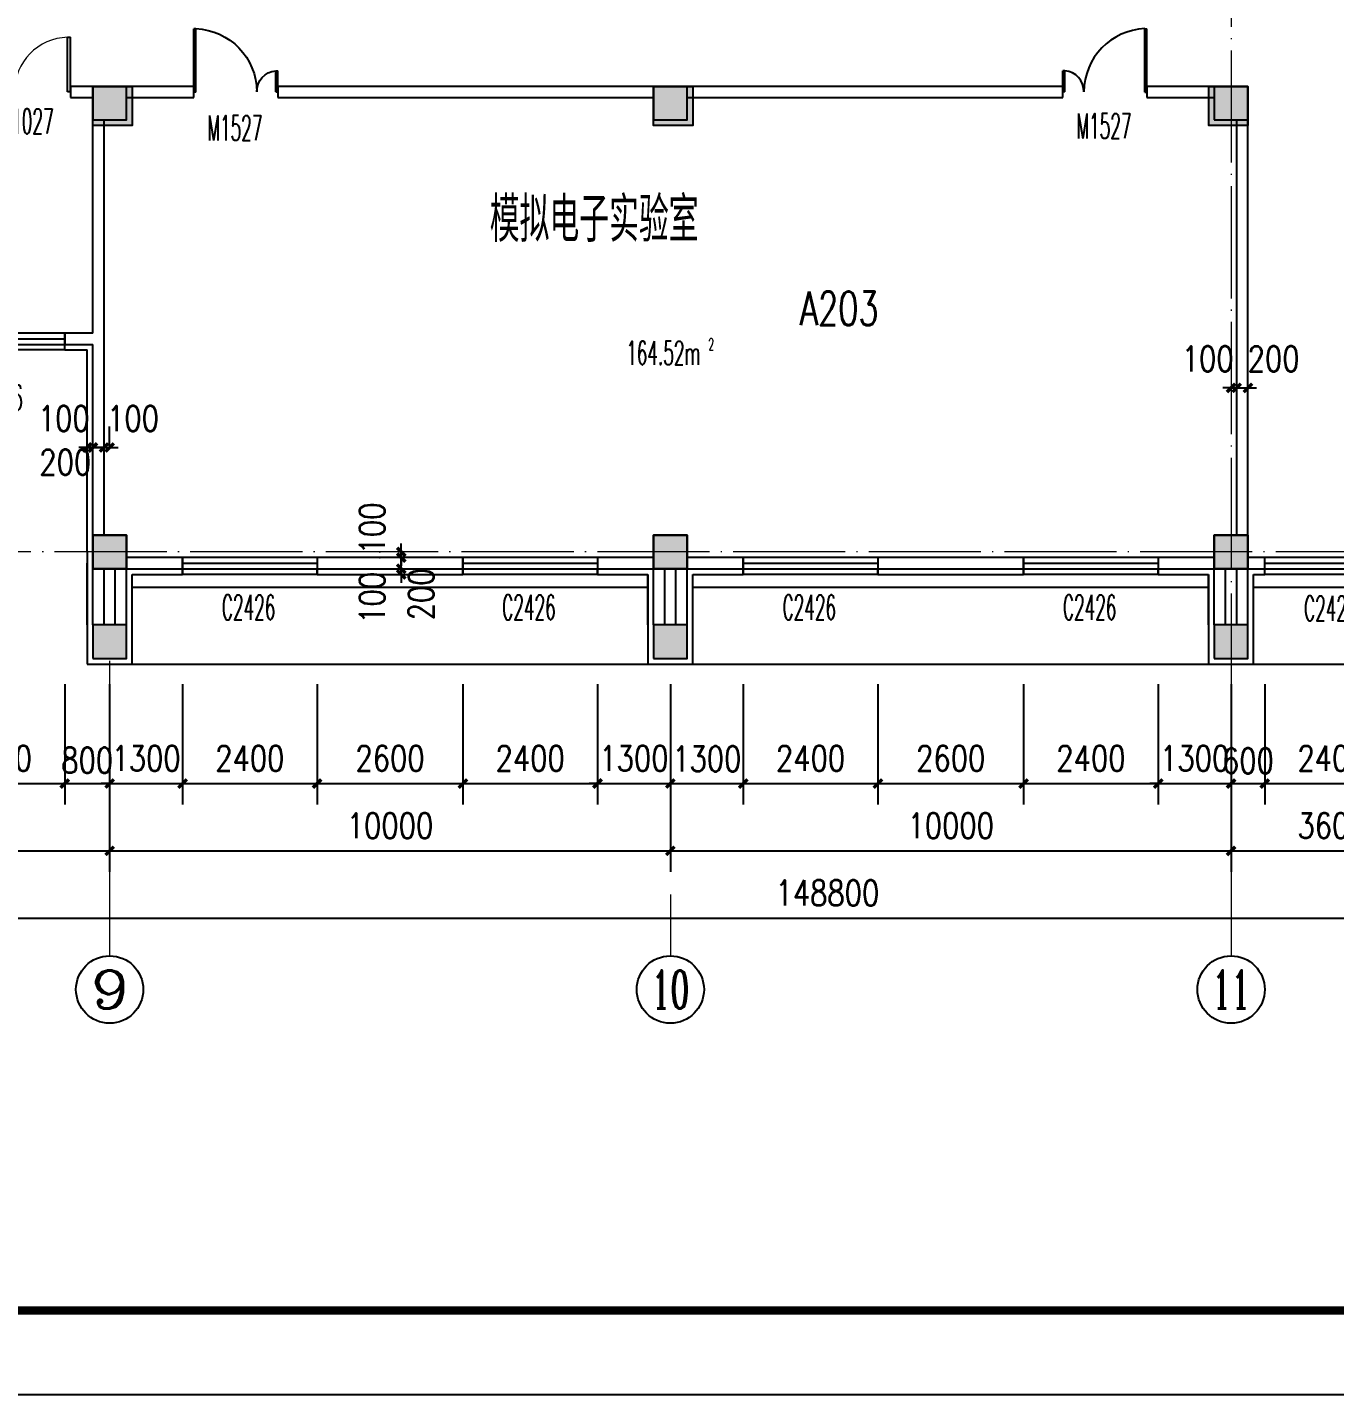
# Model space of a CAD drawing. Extents: x 1417642 to 3570900, y 124798 to 1191112.
# Drawn here: x 1499911 to 1523226, y 507748 to 532122 of the extents above; entities that cross this region are included whole.
import ezdxf
from ezdxf.enums import TextEntityAlignment as Align

# ---------------------------------------------------------------- set-up
doc = ezdxf.new("R2010")
doc.units = 0
doc.header["$LTSCALE"] = 1000
doc.header["$MEASUREMENT"] = 0
doc.linetypes.add('DOTE', pattern=[2.42, 2, -0.2, 0.02, -0.2])
doc.layers.get('0').update_dxf_attribs({"linetype": 'CONTINUOUS'})
doc.layers.get('Defpoints').update_dxf_attribs({"linetype": 'CONTINUOUS'})
for name, color, linetype in [('AXIS', 3, 'CONTINUOUS'), ('AXIS_TEXT', 7, 'CONTINUOUS'), ('colu', 2, 'CONTINUOUS'), ('COLUMN', 9, 'CONTINUOUS'), ('DOTE', 1, 'DOTE'), ('PUB_DIM', 3, 'CONTINUOUS'), ('PUB_HATCH', 8, 'CONTINUOUS'), ('PUB_TEXT', 40, 'CONTINUOUS'), ('PUB_TITLE', 4, 'CONTINUOUS'), ('SPACE', 7, 'CONTINUOUS'), ('SURFACE', 6, 'CONTINUOUS'), ('tiaozheng', 20, 'CONTINUOUS'), ('WALL', 4, 'CONTINUOUS'), ('WINDOW', 2, 'CONTINUOUS'), ('WINDOW_TEXT', 7, 'CONTINUOUS'), ('填充', 252, 'CONTINUOUS'), ('柱填充 @ 1', 8, 'CONTINUOUS'), ('立面造型', 40, 'CONTINUOUS'), ('辅助辅助辅助', 143, 'CONTINUOUS')]:
    doc.layers.add(name, color=color, linetype=linetype)
doc.styles.add('_TCH_AXIS', font='COMPLEX', dxfattribs={"bigfont": 'GBCBIG'})
doc.styles.add('_TCH_SPACE', font='ROMANS', dxfattribs={"width": 0.7, "height": 5, "bigfont": 'Z'})
doc.styles.add('_TCH_WINDOW', font='ROMANS.shx', dxfattribs={"width": 0.7, "height": 400, "bigfont": 'Z.shx'})
doc.styles.add('DIM_FONT', font='SIMPLEX.shx', dxfattribs={"width": 0.8})
doc.styles.add('Z', font='ROMANS', dxfattribs={"width": 0.7, "bigfont": 'Z'})
doc.dimstyles.new('DIMN150', dxfattribs={"dimscale": 1.5, "dimtxt": 300, "dimasz": 100, "dimexe": 250, "dimexo": 300, "dimgap": 150, "dimtad": 1, "dimdec": 0, "dimzin": 0, "dimdsep": 46, "dimtxsty": 'DIM_FONT', "dimblk": 'ARCHTICK', "dimcen": 0.09, "dimdle": 1.5, "dimclrt": 7, "dimazin": 2, "dimtfac": 1, "dimtdec": 0, "dimtix": 1, "dimtmove": 2, "dimatfit": 3, "dimldrblk": 'ARCHTICK', "dimfxl": 1, "dimtolj": 1, "dimtzin": 0, "dimarcsym": 0})

# ---------------------------------------------------------------- blocks, each defined once
blk = doc.blocks.new('5873')
at = {"layer": '柱填充 @ 1', "ltscale": 1000}
for points in [[(1565228, 702485), (1565928, 702485), (1565928, 701785), (1565228, 701785)], [(1575228, 702485), (1575928, 702485), (1575928, 701785), (1575228, 701785)], [(1585128, 702485), (1585828, 702485), (1585828, 701785), (1585128, 701785)], [(1565228, 694485), (1565828, 694485), (1565828, 693885), (1565228, 693885)], [(1575228, 694485), (1575828, 694485), (1575828, 693885), (1575228, 693885)], [(1585228, 694485), (1585828, 694485), (1585828, 693885), (1585228, 693885)]]:
    blk.add_hatch(color=256, dxfattribs=at).paths.add_polyline_path(points)
at = {"layer": 'colu', "ltscale": 1000}
for points in [[(1565228, 702485), (1565928, 702485), (1565928, 701785), (1565228, 701785)], [(1575228, 702485), (1575928, 702485), (1575928, 701785), (1575228, 701785)], [(1585128, 702485), (1585828, 702485), (1585828, 701785), (1585128, 701785)], [(1565228, 694485), (1565828, 694485), (1565828, 693885), (1565228, 693885)], [(1575228, 694485), (1575828, 694485), (1575828, 693885), (1575228, 693885)], [(1585228, 694485), (1585828, 694485), (1585828, 693885), (1585228, 693885)]]:
    blk.add_lwpolyline(points, close=True, dxfattribs=at)
blk = doc.blocks.new('_ArchTick')
at = {"color": 0, "linetype": 'ByBlock', "const_width": 0.4}
blk.add_lwpolyline([(-0.5, -0.5), (0.5, 0.5)], dxfattribs=at)
blk = doc.blocks.new('*D2356')
at = {"layer": 'Defpoints', "color": 0}
for p in [(1521379, 525604), (1521479, 525696), (1521479, 525604)]:
    blk.add_point(p, dxfattribs=at)
at = {"layer": 'PUB_DIM', "color": 0, "lineweight": -2}
for p, q in [((1521379, 526054), (1521379, 526071)), ((1521479, 526054), (1521479, 526071)), ((1521379, 525696), (1521229, 525696)), ((1521379, 525696), (1521479, 525696)), ((1521479, 525696), (1521629, 525696))]:
    blk.add_line(p, q, dxfattribs=at)
at = {"layer": 'PUB_DIM', "color": 0, "lineweight": -2, "xscale": 150, "yscale": 150, "zscale": 150}
blk.add_blockref('_ArchTick', (1521379, 525696), dxfattribs=at)
at = {"layer": 'PUB_DIM', "color": 0, "lineweight": -2, "xscale": 150, "yscale": 150, "zscale": 150, "rotation": 180}
blk.add_blockref('_ArchTick', (1521479, 525696), dxfattribs=at)
at = {"layer": 'PUB_DIM', "color": 7, "insert": (1520961, 526214), "char_height": 450, "attachment_point": 5, "style": 'DIM_FONT'}
blk.add_mtext('\\A1;100', dxfattribs=at)
blk = doc.blocks.new('*D2357')
at = {"layer": 'Defpoints', "color": 0}
for p in [(1521479, 525604), (1521679, 525696), (1521679, 525604)]:
    blk.add_point(p, dxfattribs=at)
at = {"layer": 'PUB_DIM', "color": 0, "lineweight": -2}
for p, q in [((1521479, 526054), (1521479, 526071)), ((1521679, 526054), (1521679, 526071)), ((1521479, 525696), (1521329, 525696)), ((1521479, 525696), (1521679, 525696)), ((1521679, 525696), (1521829, 525696))]:
    blk.add_line(p, q, dxfattribs=at)
at = {"layer": 'PUB_DIM', "color": 0, "lineweight": -2, "xscale": 150, "yscale": 150, "zscale": 150}
blk.add_blockref('_ArchTick', (1521479, 525696), dxfattribs=at)
at = {"layer": 'PUB_DIM', "color": 0, "lineweight": -2, "xscale": 150, "yscale": 150, "zscale": 150, "rotation": 180}
blk.add_blockref('_ArchTick', (1521679, 525696), dxfattribs=at)
at = {"layer": 'PUB_DIM', "color": 7, "insert": (1522137, 526214), "char_height": 450, "attachment_point": 5, "style": 'DIM_FONT'}
blk.add_mtext('\\A1;200', dxfattribs=at)
blk = doc.blocks.new('*D2358')
at = {"layer": 'Defpoints', "color": 0}
for p in [(1506579, 522771), (1506639, 522771), (1506639, 522671)]:
    blk.add_point(p, dxfattribs=at)
at = {"layer": 'PUB_DIM', "color": 0, "lineweight": -2}
for p, q in [((1506579, 522771), (1506579, 522921)), ((1506189, 522771), (1506204, 522771)), ((1506189, 522671), (1506204, 522671)), ((1506579, 522671), (1506579, 522771)), ((1506579, 522671), (1506579, 522521))]:
    blk.add_line(p, q, dxfattribs=at)
at = {"layer": 'PUB_DIM', "color": 0, "lineweight": -2, "xscale": 150, "yscale": 150, "zscale": 150}
for p, rotation in [((1506579, 522771), 270), ((1506579, 522671), 90)]:
    blk.add_blockref('_ArchTick', p, dxfattribs=dict(at, rotation=rotation))
at = {"layer": 'PUB_DIM', "color": 7, "insert": (1506061, 523189), "char_height": 450, "attachment_point": 5, "rotation": 90, "style": 'DIM_FONT'}
blk.add_mtext('\\A1;100', dxfattribs=at)
blk = doc.blocks.new('*D2359')
at = {"layer": 'Defpoints', "color": 0}
for p in [(1506579, 522671), (1506639, 522671), (1506639, 522471)]:
    blk.add_point(p, dxfattribs=at)
at = {"layer": 'PUB_DIM', "color": 0, "lineweight": -2}
for p, q in [((1506189, 522671), (1506204, 522671)), ((1506579, 522671), (1506579, 522821)), ((1506579, 522471), (1506579, 522671)), ((1506189, 522471), (1506204, 522471)), ((1506579, 522471), (1506579, 522321))]:
    blk.add_line(p, q, dxfattribs=at)
at = {"layer": 'PUB_DIM', "color": 0, "lineweight": -2, "xscale": 150, "yscale": 150, "zscale": 150}
for p, rotation in [((1506579, 522671), 270), ((1506579, 522471), 90)]:
    blk.add_blockref('_ArchTick', p, dxfattribs=dict(at, rotation=rotation))
at = {"layer": 'PUB_DIM', "color": 7, "insert": (1506936, 522016), "char_height": 450, "attachment_point": 5, "rotation": 90, "style": 'DIM_FONT'}
blk.add_mtext('\\A1;200', dxfattribs=at)
blk = doc.blocks.new('*D2360')
at = {"layer": 'Defpoints', "color": 0}
for p in [(1506579, 522471), (1506639, 522471), (1506639, 522371)]:
    blk.add_point(p, dxfattribs=at)
at = {"layer": 'PUB_DIM', "color": 0, "lineweight": -2}
for p, q in [((1506579, 522471), (1506579, 522621)), ((1506189, 522471), (1506204, 522471)), ((1506189, 522371), (1506204, 522371)), ((1506579, 522371), (1506579, 522471)), ((1506579, 522371), (1506579, 522221))]:
    blk.add_line(p, q, dxfattribs=at)
at = {"layer": 'PUB_DIM', "color": 0, "lineweight": -2, "xscale": 150, "yscale": 150, "zscale": 150}
for p, rotation in [((1506579, 522471), 270), ((1506579, 522371), 90)]:
    blk.add_blockref('_ArchTick', p, dxfattribs=dict(at, rotation=rotation))
at = {"layer": 'PUB_DIM', "color": 7, "insert": (1506061, 521953), "char_height": 450, "attachment_point": 5, "rotation": 90, "style": 'DIM_FONT'}
blk.add_mtext('\\A1;100', dxfattribs=at)
blk = doc.blocks.new('*D2394')
at = {"layer": 'Defpoints', "color": 0}
for p in [(1501379, 524633), (1501279, 524210), (1501379, 524210)]:
    blk.add_point(p, dxfattribs=at)
at = {"layer": 'PUB_DIM', "color": 0, "lineweight": -2}
for p, q in [((1501279, 524660), (1501279, 525008)), ((1501379, 524660), (1501379, 525008)), ((1501279, 524633), (1501129, 524633)), ((1501279, 524633), (1501379, 524633)), ((1501379, 524633), (1501529, 524633))]:
    blk.add_line(p, q, dxfattribs=at)
at = {"layer": 'PUB_DIM', "color": 0, "lineweight": -2, "xscale": 150, "yscale": 150, "zscale": 150}
blk.add_blockref('_ArchTick', (1501279, 524633), dxfattribs=at)
at = {"layer": 'PUB_DIM', "color": 0, "lineweight": -2, "xscale": 150, "yscale": 150, "zscale": 150, "rotation": 180}
blk.add_blockref('_ArchTick', (1501379, 524633), dxfattribs=at)
at = {"layer": 'PUB_DIM', "color": 7, "insert": (1501796, 525151), "char_height": 450, "attachment_point": 5, "style": 'DIM_FONT'}
blk.add_mtext('\\A1;100', dxfattribs=at)
blk = doc.blocks.new('*D2395')
at = {"layer": 'Defpoints', "color": 0}
for p in [(1501279, 524633), (1501079, 524210), (1501279, 524210)]:
    blk.add_point(p, dxfattribs=at)
at = {"layer": 'PUB_DIM', "color": 0, "lineweight": -2}
for p, q in [((1501079, 524660), (1501079, 525008)), ((1501279, 524660), (1501279, 525008)), ((1501079, 524633), (1500929, 524633)), ((1501079, 524633), (1501279, 524633)), ((1501279, 524633), (1501429, 524633))]:
    blk.add_line(p, q, dxfattribs=at)
at = {"layer": 'PUB_DIM', "color": 0, "lineweight": -2, "xscale": 150, "yscale": 150, "zscale": 150}
blk.add_blockref('_ArchTick', (1501079, 524633), dxfattribs=at)
at = {"layer": 'PUB_DIM', "color": 0, "lineweight": -2, "xscale": 150, "yscale": 150, "zscale": 150, "rotation": 180}
blk.add_blockref('_ArchTick', (1501279, 524633), dxfattribs=at)
at = {"layer": 'PUB_DIM', "color": 7, "insert": (1500588, 524370), "char_height": 450, "attachment_point": 5, "style": 'DIM_FONT'}
blk.add_mtext('\\A1;200', dxfattribs=at)
blk = doc.blocks.new('*D2396')
at = {"layer": 'Defpoints', "color": 0}
for p in [(1501079, 524633), (1500979, 524210), (1501079, 524210)]:
    blk.add_point(p, dxfattribs=at)
at = {"layer": 'PUB_DIM', "color": 0, "lineweight": -2}
for p, q in [((1500979, 524660), (1500979, 525008)), ((1501079, 524660), (1501079, 525008)), ((1500979, 524633), (1500829, 524633)), ((1500979, 524633), (1501079, 524633)), ((1501079, 524633), (1501229, 524633))]:
    blk.add_line(p, q, dxfattribs=at)
at = {"layer": 'PUB_DIM', "color": 0, "lineweight": -2, "xscale": 150, "yscale": 150, "zscale": 150}
blk.add_blockref('_ArchTick', (1500979, 524633), dxfattribs=at)
at = {"layer": 'PUB_DIM', "color": 0, "lineweight": -2, "xscale": 150, "yscale": 150, "zscale": 150, "rotation": 180}
blk.add_blockref('_ArchTick', (1501079, 524633), dxfattribs=at)
at = {"layer": 'PUB_DIM', "color": 7, "insert": (1500561, 525151), "char_height": 450, "attachment_point": 5, "style": 'DIM_FONT'}
blk.add_mtext('\\A1;100', dxfattribs=at)
blk = doc.blocks.new('*D2781')
at = {"layer": 'AXIS', "color": 0, "lineweight": -2}
for p, q in [((1439779, 518764), (1439779, 515867)), ((1588579, 518764), (1588579, 515867)), ((1439776, 516242), (1588581, 516242))]:
    blk.add_line(p, q, dxfattribs=at)
at = {"layer": 'Defpoints', "color": 0}
for p in [(1439779, 519214), (1588579, 519214), (1588579, 516242)]:
    blk.add_point(p, dxfattribs=at)
at = {"layer": 'AXIS', "color": 0, "lineweight": -2, "xscale": 150, "yscale": 150, "zscale": 150, "rotation": 180}
blk.add_blockref('_ArchTick', (1439779, 516242), dxfattribs=at)
at = {"layer": 'AXIS', "color": 0, "lineweight": -2, "xscale": 150, "yscale": 150, "zscale": 150}
blk.add_blockref('_ArchTick', (1588579, 516242), dxfattribs=at)
at = {"layer": 'AXIS', "color": 7, "insert": (1514179, 516692), "char_height": 450, "attachment_point": 5, "style": 'DIM_FONT'}
blk.add_mtext('\\A1;148800', dxfattribs=at)
blk = doc.blocks.new('*D2789')
at = {"layer": 'AXIS', "color": 0, "lineweight": -2}
for p, q in [((1493379, 519748), (1493379, 517067)), ((1501379, 519748), (1501379, 517067)), ((1493376, 517442), (1501381, 517442))]:
    blk.add_line(p, q, dxfattribs=at)
at = {"layer": 'Defpoints', "color": 0}
for p in [(1493379, 520198), (1501379, 520198), (1501379, 517442)]:
    blk.add_point(p, dxfattribs=at)
at = {"layer": 'AXIS', "color": 0, "lineweight": -2, "xscale": 150, "yscale": 150, "zscale": 150, "rotation": 180}
blk.add_blockref('_ArchTick', (1493379, 517442), dxfattribs=at)
at = {"layer": 'AXIS', "color": 0, "lineweight": -2, "xscale": 150, "yscale": 150, "zscale": 150}
blk.add_blockref('_ArchTick', (1501379, 517442), dxfattribs=at)
at = {"layer": 'AXIS', "color": 7, "insert": (1497379, 517892), "char_height": 450, "attachment_point": 5, "style": 'DIM_FONT'}
blk.add_mtext('\\A1;8000', dxfattribs=at)
blk = doc.blocks.new('*D2790')
at = {"layer": 'AXIS', "color": 0, "lineweight": -2}
for p, q in [((1501379, 519748), (1501379, 517067)), ((1511379, 519748), (1511379, 517067)), ((1501376, 517442), (1511381, 517442))]:
    blk.add_line(p, q, dxfattribs=at)
at = {"layer": 'Defpoints', "color": 0}
for p in [(1501379, 520198), (1511379, 520198), (1511379, 517442)]:
    blk.add_point(p, dxfattribs=at)
at = {"layer": 'AXIS', "color": 0, "lineweight": -2, "xscale": 150, "yscale": 150, "zscale": 150, "rotation": 180}
blk.add_blockref('_ArchTick', (1501379, 517442), dxfattribs=at)
at = {"layer": 'AXIS', "color": 0, "lineweight": -2, "xscale": 150, "yscale": 150, "zscale": 150}
blk.add_blockref('_ArchTick', (1511379, 517442), dxfattribs=at)
at = {"layer": 'AXIS', "color": 7, "insert": (1506379, 517892), "char_height": 450, "attachment_point": 5, "style": 'DIM_FONT'}
blk.add_mtext('\\A1;10000', dxfattribs=at)
blk = doc.blocks.new('*D2791')
at = {"layer": 'AXIS', "color": 0, "lineweight": -2}
for p, q in [((1511379, 519748), (1511379, 517067)), ((1521379, 519748), (1521379, 517067)), ((1511376, 517442), (1521381, 517442))]:
    blk.add_line(p, q, dxfattribs=at)
at = {"layer": 'Defpoints', "color": 0}
for p in [(1511379, 520198), (1521379, 520198), (1521379, 517442)]:
    blk.add_point(p, dxfattribs=at)
at = {"layer": 'AXIS', "color": 0, "lineweight": -2, "xscale": 150, "yscale": 150, "zscale": 150, "rotation": 180}
blk.add_blockref('_ArchTick', (1511379, 517442), dxfattribs=at)
at = {"layer": 'AXIS', "color": 0, "lineweight": -2, "xscale": 150, "yscale": 150, "zscale": 150}
blk.add_blockref('_ArchTick', (1521379, 517442), dxfattribs=at)
at = {"layer": 'AXIS', "color": 7, "insert": (1516379, 517892), "char_height": 450, "attachment_point": 5, "style": 'DIM_FONT'}
blk.add_mtext('\\A1;10000', dxfattribs=at)
blk = doc.blocks.new('*D2792')
at = {"layer": 'AXIS', "color": 0, "lineweight": -2}
for p, q in [((1521379, 519748), (1521379, 517067)), ((1524979, 519748), (1524979, 517067)), ((1521376, 517442), (1524981, 517442))]:
    blk.add_line(p, q, dxfattribs=at)
at = {"layer": 'Defpoints', "color": 0}
for p in [(1521379, 520198), (1524979, 520198), (1524979, 517442)]:
    blk.add_point(p, dxfattribs=at)
at = {"layer": 'AXIS', "color": 0, "lineweight": -2, "xscale": 150, "yscale": 150, "zscale": 150, "rotation": 180}
blk.add_blockref('_ArchTick', (1521379, 517442), dxfattribs=at)
at = {"layer": 'AXIS', "color": 0, "lineweight": -2, "xscale": 150, "yscale": 150, "zscale": 150}
blk.add_blockref('_ArchTick', (1524979, 517442), dxfattribs=at)
at = {"layer": 'AXIS', "color": 7, "insert": (1523179, 517892), "char_height": 450, "attachment_point": 5, "style": 'DIM_FONT'}
blk.add_mtext('\\A1;3600', dxfattribs=at)
blk = doc.blocks.new('*D2900')
at = {"layer": 'Defpoints', "color": 0}
for p in [(1498179, 520862), (1500579, 520862), (1500579, 518642)]:
    blk.add_point(p, dxfattribs=at)
at = {"layer": 'PUB_DIM', "color": 0, "lineweight": -2}
for p, q in [((1498179, 520412), (1498179, 518267)), ((1500579, 520412), (1500579, 518267)), ((1498176, 518642), (1500581, 518642))]:
    blk.add_line(p, q, dxfattribs=at)
at = {"layer": 'PUB_DIM', "color": 0, "lineweight": -2, "xscale": 150, "yscale": 150, "zscale": 150, "rotation": 180}
blk.add_blockref('_ArchTick', (1498179, 518642), dxfattribs=at)
at = {"layer": 'PUB_DIM', "color": 0, "lineweight": -2, "xscale": 150, "yscale": 150, "zscale": 150}
blk.add_blockref('_ArchTick', (1500579, 518642), dxfattribs=at)
at = {"layer": 'PUB_DIM', "color": 7, "insert": (1499379, 519092), "char_height": 450, "attachment_point": 5, "style": 'DIM_FONT'}
blk.add_mtext('\\A1;2400', dxfattribs=at)
blk = doc.blocks.new('*D2901')
at = {"layer": 'Defpoints', "color": 0}
for p in [(1500579, 520862), (1501379, 520862), (1501379, 518642)]:
    blk.add_point(p, dxfattribs=at)
at = {"layer": 'PUB_DIM', "color": 0, "lineweight": -2}
for p, q in [((1500579, 520412), (1500579, 518267)), ((1501379, 520412), (1501379, 518267)), ((1500576, 518642), (1501381, 518642))]:
    blk.add_line(p, q, dxfattribs=at)
at = {"layer": 'PUB_DIM', "color": 0, "lineweight": -2, "xscale": 150, "yscale": 150, "zscale": 150, "rotation": 180}
blk.add_blockref('_ArchTick', (1500579, 518642), dxfattribs=at)
at = {"layer": 'PUB_DIM', "color": 0, "lineweight": -2, "xscale": 150, "yscale": 150, "zscale": 150}
blk.add_blockref('_ArchTick', (1501379, 518642), dxfattribs=at)
at = {"layer": 'PUB_DIM', "color": 7, "insert": (1500979, 519057), "char_height": 450, "attachment_point": 5, "style": 'DIM_FONT'}
blk.add_mtext('\\A1;800', dxfattribs=at)
blk = doc.blocks.new('*D2902')
at = {"layer": 'Defpoints', "color": 0}
for p in [(1501379, 520862), (1502679, 520862), (1502679, 518642)]:
    blk.add_point(p, dxfattribs=at)
at = {"layer": 'PUB_DIM', "color": 0, "lineweight": -2}
for p, q in [((1501379, 520412), (1501379, 518267)), ((1502679, 520412), (1502679, 518267)), ((1501379, 518642), (1501229, 518642)), ((1501379, 518642), (1502679, 518642)), ((1502679, 518642), (1502829, 518642))]:
    blk.add_line(p, q, dxfattribs=at)
at = {"layer": 'PUB_DIM', "color": 0, "lineweight": -2, "xscale": 150, "yscale": 150, "zscale": 150}
blk.add_blockref('_ArchTick', (1501379, 518642), dxfattribs=at)
at = {"layer": 'PUB_DIM', "color": 0, "lineweight": -2, "xscale": 150, "yscale": 150, "zscale": 150, "rotation": 180}
blk.add_blockref('_ArchTick', (1502679, 518642), dxfattribs=at)
at = {"layer": 'PUB_DIM', "color": 7, "insert": (1502029, 519092), "char_height": 450, "attachment_point": 5, "style": 'DIM_FONT'}
blk.add_mtext('\\A1;1300', dxfattribs=at)
blk = doc.blocks.new('*D2903')
at = {"layer": 'Defpoints', "color": 0}
for p in [(1502679, 520862), (1505079, 520862), (1505079, 518642)]:
    blk.add_point(p, dxfattribs=at)
at = {"layer": 'PUB_DIM', "color": 0, "lineweight": -2}
for p, q in [((1502679, 520412), (1502679, 518267)), ((1505079, 520412), (1505079, 518267)), ((1502676, 518642), (1505081, 518642))]:
    blk.add_line(p, q, dxfattribs=at)
at = {"layer": 'PUB_DIM', "color": 0, "lineweight": -2, "xscale": 150, "yscale": 150, "zscale": 150, "rotation": 180}
blk.add_blockref('_ArchTick', (1502679, 518642), dxfattribs=at)
at = {"layer": 'PUB_DIM', "color": 0, "lineweight": -2, "xscale": 150, "yscale": 150, "zscale": 150}
blk.add_blockref('_ArchTick', (1505079, 518642), dxfattribs=at)
at = {"layer": 'PUB_DIM', "color": 7, "insert": (1503879, 519092), "char_height": 450, "attachment_point": 5, "style": 'DIM_FONT'}
blk.add_mtext('\\A1;2400', dxfattribs=at)
blk = doc.blocks.new('*D2904')
at = {"layer": 'Defpoints', "color": 0}
for p in [(1505079, 520862), (1507679, 520862), (1507679, 518642)]:
    blk.add_point(p, dxfattribs=at)
at = {"layer": 'PUB_DIM', "color": 0, "lineweight": -2}
for p, q in [((1505079, 520412), (1505079, 518267)), ((1507679, 520412), (1507679, 518267)), ((1505076, 518642), (1507681, 518642))]:
    blk.add_line(p, q, dxfattribs=at)
at = {"layer": 'PUB_DIM', "color": 0, "lineweight": -2, "xscale": 150, "yscale": 150, "zscale": 150, "rotation": 180}
blk.add_blockref('_ArchTick', (1505079, 518642), dxfattribs=at)
at = {"layer": 'PUB_DIM', "color": 0, "lineweight": -2, "xscale": 150, "yscale": 150, "zscale": 150}
blk.add_blockref('_ArchTick', (1507679, 518642), dxfattribs=at)
at = {"layer": 'PUB_DIM', "color": 7, "insert": (1506379, 519092), "char_height": 450, "attachment_point": 5, "style": 'DIM_FONT'}
blk.add_mtext('\\A1;2600', dxfattribs=at)
blk = doc.blocks.new('*D2905')
at = {"layer": 'Defpoints', "color": 0}
for p in [(1507679, 520862), (1510079, 520862), (1510079, 518642)]:
    blk.add_point(p, dxfattribs=at)
at = {"layer": 'PUB_DIM', "color": 0, "lineweight": -2}
for p, q in [((1507679, 520412), (1507679, 518267)), ((1510079, 520412), (1510079, 518267)), ((1507676, 518642), (1510081, 518642))]:
    blk.add_line(p, q, dxfattribs=at)
at = {"layer": 'PUB_DIM', "color": 0, "lineweight": -2, "xscale": 150, "yscale": 150, "zscale": 150, "rotation": 180}
blk.add_blockref('_ArchTick', (1507679, 518642), dxfattribs=at)
at = {"layer": 'PUB_DIM', "color": 0, "lineweight": -2, "xscale": 150, "yscale": 150, "zscale": 150}
blk.add_blockref('_ArchTick', (1510079, 518642), dxfattribs=at)
at = {"layer": 'PUB_DIM', "color": 7, "insert": (1508879, 519092), "char_height": 450, "attachment_point": 5, "style": 'DIM_FONT'}
blk.add_mtext('\\A1;2400', dxfattribs=at)
blk = doc.blocks.new('*D2906')
at = {"layer": 'Defpoints', "color": 0}
for p in [(1510079, 520862), (1511379, 520862), (1511379, 518642)]:
    blk.add_point(p, dxfattribs=at)
at = {"layer": 'PUB_DIM', "color": 0, "lineweight": -2}
for p, q in [((1510079, 520412), (1510079, 518267)), ((1511379, 520412), (1511379, 518267)), ((1510079, 518642), (1509929, 518642)), ((1510079, 518642), (1511379, 518642)), ((1511379, 518642), (1511529, 518642))]:
    blk.add_line(p, q, dxfattribs=at)
at = {"layer": 'PUB_DIM', "color": 0, "lineweight": -2, "xscale": 150, "yscale": 150, "zscale": 150}
blk.add_blockref('_ArchTick', (1510079, 518642), dxfattribs=at)
at = {"layer": 'PUB_DIM', "color": 0, "lineweight": -2, "xscale": 150, "yscale": 150, "zscale": 150, "rotation": 180}
blk.add_blockref('_ArchTick', (1511379, 518642), dxfattribs=at)
at = {"layer": 'PUB_DIM', "color": 7, "insert": (1510729, 519092), "char_height": 450, "attachment_point": 5, "style": 'DIM_FONT'}
blk.add_mtext('\\A1;1300', dxfattribs=at)
blk = doc.blocks.new('*D2907')
at = {"layer": 'Defpoints', "color": 0}
for p in [(1511379, 520862), (1512679, 520862), (1512679, 518642)]:
    blk.add_point(p, dxfattribs=at)
at = {"layer": 'PUB_DIM', "color": 0, "lineweight": -2}
for p, q in [((1511379, 520412), (1511379, 518267)), ((1512679, 520412), (1512679, 518267)), ((1511376, 518642), (1512681, 518642))]:
    blk.add_line(p, q, dxfattribs=at)
at = {"layer": 'PUB_DIM', "color": 0, "lineweight": -2, "xscale": 150, "yscale": 150, "zscale": 150, "rotation": 180}
blk.add_blockref('_ArchTick', (1511379, 518642), dxfattribs=at)
at = {"layer": 'PUB_DIM', "color": 0, "lineweight": -2, "xscale": 150, "yscale": 150, "zscale": 150}
blk.add_blockref('_ArchTick', (1512679, 518642), dxfattribs=at)
at = {"layer": 'PUB_DIM', "color": 7, "insert": (1512029, 519084), "char_height": 450, "attachment_point": 5, "style": 'DIM_FONT'}
blk.add_mtext('\\A1;1300', dxfattribs=at)
blk = doc.blocks.new('*D2908')
at = {"layer": 'Defpoints', "color": 0}
for p in [(1512679, 520862), (1515079, 520862), (1515079, 518642)]:
    blk.add_point(p, dxfattribs=at)
at = {"layer": 'PUB_DIM', "color": 0, "lineweight": -2}
for p, q in [((1512679, 520412), (1512679, 518267)), ((1515079, 520412), (1515079, 518267)), ((1512676, 518642), (1515081, 518642))]:
    blk.add_line(p, q, dxfattribs=at)
at = {"layer": 'PUB_DIM', "color": 0, "lineweight": -2, "xscale": 150, "yscale": 150, "zscale": 150, "rotation": 180}
blk.add_blockref('_ArchTick', (1512679, 518642), dxfattribs=at)
at = {"layer": 'PUB_DIM', "color": 0, "lineweight": -2, "xscale": 150, "yscale": 150, "zscale": 150}
blk.add_blockref('_ArchTick', (1515079, 518642), dxfattribs=at)
at = {"layer": 'PUB_DIM', "color": 7, "insert": (1513879, 519092), "char_height": 450, "attachment_point": 5, "style": 'DIM_FONT'}
blk.add_mtext('\\A1;2400', dxfattribs=at)
blk = doc.blocks.new('*D2909')
at = {"layer": 'Defpoints', "color": 0}
for p in [(1515079, 520862), (1517679, 520862), (1517679, 518642)]:
    blk.add_point(p, dxfattribs=at)
at = {"layer": 'PUB_DIM', "color": 0, "lineweight": -2}
for p, q in [((1515079, 520412), (1515079, 518267)), ((1517679, 520412), (1517679, 518267)), ((1515076, 518642), (1517681, 518642))]:
    blk.add_line(p, q, dxfattribs=at)
at = {"layer": 'PUB_DIM', "color": 0, "lineweight": -2, "xscale": 150, "yscale": 150, "zscale": 150, "rotation": 180}
blk.add_blockref('_ArchTick', (1515079, 518642), dxfattribs=at)
at = {"layer": 'PUB_DIM', "color": 0, "lineweight": -2, "xscale": 150, "yscale": 150, "zscale": 150}
blk.add_blockref('_ArchTick', (1517679, 518642), dxfattribs=at)
at = {"layer": 'PUB_DIM', "color": 7, "insert": (1516379, 519092), "char_height": 450, "attachment_point": 5, "style": 'DIM_FONT'}
blk.add_mtext('\\A1;2600', dxfattribs=at)
blk = doc.blocks.new('*D2910')
at = {"layer": 'Defpoints', "color": 0}
for p in [(1517679, 520862), (1520079, 520862), (1520079, 518642)]:
    blk.add_point(p, dxfattribs=at)
at = {"layer": 'PUB_DIM', "color": 0, "lineweight": -2}
for p, q in [((1517679, 520412), (1517679, 518267)), ((1520079, 520412), (1520079, 518267)), ((1517676, 518642), (1520081, 518642))]:
    blk.add_line(p, q, dxfattribs=at)
at = {"layer": 'PUB_DIM', "color": 0, "lineweight": -2, "xscale": 150, "yscale": 150, "zscale": 150, "rotation": 180}
blk.add_blockref('_ArchTick', (1517679, 518642), dxfattribs=at)
at = {"layer": 'PUB_DIM', "color": 0, "lineweight": -2, "xscale": 150, "yscale": 150, "zscale": 150}
blk.add_blockref('_ArchTick', (1520079, 518642), dxfattribs=at)
at = {"layer": 'PUB_DIM', "color": 7, "insert": (1518879, 519092), "char_height": 450, "attachment_point": 5, "style": 'DIM_FONT'}
blk.add_mtext('\\A1;2400', dxfattribs=at)
blk = doc.blocks.new('*D2911')
at = {"layer": 'Defpoints', "color": 0}
for p in [(1520079, 520862), (1521379, 520862), (1521379, 518642)]:
    blk.add_point(p, dxfattribs=at)
at = {"layer": 'PUB_DIM', "color": 0, "lineweight": -2}
for p, q in [((1520079, 520412), (1520079, 518267)), ((1521379, 520412), (1521379, 518267)), ((1520079, 518642), (1519929, 518642)), ((1520079, 518642), (1521379, 518642)), ((1521379, 518642), (1521529, 518642))]:
    blk.add_line(p, q, dxfattribs=at)
at = {"layer": 'PUB_DIM', "color": 0, "lineweight": -2, "xscale": 150, "yscale": 150, "zscale": 150}
blk.add_blockref('_ArchTick', (1520079, 518642), dxfattribs=at)
at = {"layer": 'PUB_DIM', "color": 0, "lineweight": -2, "xscale": 150, "yscale": 150, "zscale": 150, "rotation": 180}
blk.add_blockref('_ArchTick', (1521379, 518642), dxfattribs=at)
at = {"layer": 'PUB_DIM', "color": 7, "insert": (1520729, 519092), "char_height": 450, "attachment_point": 5, "style": 'DIM_FONT'}
blk.add_mtext('\\A1;1300', dxfattribs=at)
blk = doc.blocks.new('*D2912')
at = {"layer": 'Defpoints', "color": 0}
for p in [(1521379, 520862), (1521979, 520862), (1521979, 518642)]:
    blk.add_point(p, dxfattribs=at)
at = {"layer": 'PUB_DIM', "color": 0, "lineweight": -2}
for p, q in [((1521379, 520412), (1521379, 518267)), ((1521979, 520412), (1521979, 518267)), ((1521376, 518642), (1521981, 518642))]:
    blk.add_line(p, q, dxfattribs=at)
at = {"layer": 'PUB_DIM', "color": 0, "lineweight": -2, "xscale": 150, "yscale": 150, "zscale": 150, "rotation": 180}
blk.add_blockref('_ArchTick', (1521379, 518642), dxfattribs=at)
at = {"layer": 'PUB_DIM', "color": 0, "lineweight": -2, "xscale": 150, "yscale": 150, "zscale": 150}
blk.add_blockref('_ArchTick', (1521979, 518642), dxfattribs=at)
at = {"layer": 'PUB_DIM', "color": 7, "insert": (1521679, 519047), "char_height": 450, "attachment_point": 5, "style": 'DIM_FONT'}
blk.add_mtext('\\A1;600', dxfattribs=at)
blk = doc.blocks.new('*D2913')
at = {"layer": 'Defpoints', "color": 0}
for p in [(1521979, 520862), (1524379, 520862), (1524379, 518642)]:
    blk.add_point(p, dxfattribs=at)
at = {"layer": 'PUB_DIM', "color": 0, "lineweight": -2}
for p, q in [((1521979, 520412), (1521979, 518267)), ((1524379, 520412), (1524379, 518267)), ((1521976, 518642), (1524381, 518642))]:
    blk.add_line(p, q, dxfattribs=at)
at = {"layer": 'PUB_DIM', "color": 0, "lineweight": -2, "xscale": 150, "yscale": 150, "zscale": 150, "rotation": 180}
blk.add_blockref('_ArchTick', (1521979, 518642), dxfattribs=at)
at = {"layer": 'PUB_DIM', "color": 0, "lineweight": -2, "xscale": 150, "yscale": 150, "zscale": 150}
blk.add_blockref('_ArchTick', (1524379, 518642), dxfattribs=at)
at = {"layer": 'PUB_DIM', "color": 7, "insert": (1523179, 519092), "char_height": 450, "attachment_point": 5, "style": 'DIM_FONT'}
blk.add_mtext('\\A1;2400', dxfattribs=at)
blk = doc.blocks.new('_FZH')
blk.add_lwpolyline([(-0.5, -0.5), (0.5, -0.5), (0.5, 0.5), (-0.5, 0.5)], close=True)
at = {"layer": 'PUB_HATCH'}
blk.add_solid([(-0.5, -0.5), (0.5, -0.5), (-0.5, 0.5), (0.5, 0.5)], dxfattribs=at)
blk = doc.blocks.new('$DorLib2D$00000225')
at = {"color": 0}
for p, q in [((0.475, -0.001), (0.475, 0.752)), ((0.475, 0.752), (0.5, 0.752)), ((0.5, -0.001), (0.5, 0.752)), ((-0.5, 0), (-0.5, 0.252)), ((-0.475, 0.252), (-0.5, 0.252)), ((-0.475, 0), (-0.475, 0.252)), ((-0.475, 0), (-0.5, 0)), ((0.475, -0.001), (0.5, -0.001))]:
    blk.add_line(p, q, dxfattribs=at)
for centre, radius, start, end in [((0.505, -0.002), 0.755, 92.2493, 179.7238), ((-0.501, 0.003), 0.251, 359.7899, 84.0974)]:
    blk.add_arc(centre, radius, start, end, dxfattribs=at)
blk = doc.blocks.new('$TCHSYS$WIN2D')
for p, q in [((-0.5, 0.5), (0.5, 0.5)), ((-0.5, 0.5), (-0.5, -0.5)), ((0.5, 0.5), (0.5, -0.5)), ((0.5, 0.167), (-0.5, 0.167)), ((0.5, -0.167), (-0.5, -0.167)), ((-0.5, -0.5), (0.5, -0.5))]:
    blk.add_line(p, q)
blk = doc.blocks.new('$DorLib2D$00000001')
for p, q in [((0.45, 0.975), (0.5, 0.975)), ((0.45, 0), (0.45, 0.975)), ((0.5, 0), (0.5, 0.975)), ((0.5, 0), (0.45, 0))]:
    blk.add_line(p, q)
at = {"lineweight": 13}
blk.add_arc((0.475, 0), 0.975, 91.4693, 180, dxfattribs=at)

msp = doc.modelspace()

# ---------------------------------------------------------------- linework, layer by layer
at = {"layer": 'AXIS', "lineweight": 0}
for p, q in [((1501378.7, 516666.9, 0), (1501378.7, 515570.4, 0)), ((1511378.7, 516666.9, 0), (1511378.7, 515570.4, 0)), ((1521378.7, 516666.9, 0), (1521378.7, 515570.4, 0))]:
    msp.add_line(p, q, dxfattribs=at)
at = {"layer": 'AXIS'}
for centre in [(1501378.7, 514970.4), (1511378.7, 514970.4), (1521378.7, 514970.4)]:
    msp.add_circle(centre, 600, dxfattribs=at)
at = {"layer": 'DOTE', "lineweight": 0, "elevation": 0}
for points in [[(1521378.7, 599470.9), (1521378.7, 515570.4)], [(1594356.4, 522770.9), (1432052.3, 522770.9)], [(1501378.7, 520828), (1501378.7, 515570.4)]]:
    msp.add_lwpolyline(points, dxfattribs=at)
at = {"layer": 'PUB_TITLE'}
msp.add_lwpolyline([(1417642.3, 507748.4), (1618342.3, 507748.4), (1618342.3, 633898.4), (1417642.3, 633898.4)], close=True, dxfattribs=at)
at = {"layer": 'PUB_TITLE', "const_width": 150}
msp.add_lwpolyline([(1421392.3, 509248.4), (1616842.3, 509248.4), (1616842.3, 632398.4), (1421392.3, 632398.4)], close=True, dxfattribs=at)
at = {"layer": 'SURFACE'}
for p, q in [((1500578.7, 526370.9), (1500578.7, 526470.9)), ((1500578.7, 526370.9), (1500978.7, 526370.9)), ((1500978.7, 522770.9), (1500978.7, 526370.9)), ((1500978.7, 521470.9), (1500978.7, 522570.9)), ((1500978.7, 522370.9, 0), (1500978.7, 520770.9, 0)), ((1501778.7, 520770.9, 0), (1501778.7, 522370.9, 0)), ((1501778.7, 522370.9), (1502678.7, 522370.9)), ((1501778.7, 521470.9), (1501778.7, 522370.9)), ((1502678.7, 522370.9), (1502678.7, 522470.9)), ((1505078.7, 522370.9), (1505078.7, 522470.9)), ((1505078.7, 522370.9), (1507678.7, 522370.9)), ((1507678.7, 522370.9), (1507678.7, 522470.9)), ((1510078.7, 522370.9), (1510078.7, 522470.9)), ((1510078.7, 522370.9), (1510978.7, 522370.9)), ((1510978.7, 522370.9, 0), (1510978.7, 520770.9, 0)), ((1510978.7, 521470.9), (1510978.7, 522370.9)), ((1511778.7, 520770.9, 0), (1511778.7, 522370.9, 0)), ((1511778.7, 522370.9), (1512678.7, 522370.9)), ((1511778.7, 521470.9), (1511778.7, 522370.9)), ((1512678.7, 522370.9), (1512678.7, 522470.9)), ((1515078.7, 522370.9), (1515078.7, 522470.9)), ((1515078.7, 522370.9), (1517678.7, 522370.9)), ((1517678.7, 522370.9), (1517678.7, 522470.9)), ((1520078.7, 522370.9), (1520078.7, 522470.9)), ((1520078.7, 522370.9), (1520978.7, 522370.9)), ((1520978.7, 522370.9, 0), (1520978.7, 520770.9, 0)), ((1520978.7, 521470.9), (1520978.7, 522370.9)), ((1521778.7, 520770.9, 0), (1521778.7, 522370.9, 0)), ((1521778.7, 522370.9), (1521978.7, 522370.9)), ((1521778.7, 521470.9), (1521778.7, 522370.9)), ((1521978.7, 522370.9), (1521978.7, 522470.9)), ((1500978.7, 520770.9, 0), (1501778.7, 520770.9, 0)), ((1510978.7, 520770.9, 0), (1511778.7, 520770.9, 0)), ((1520978.7, 520770.9, 0), (1521778.7, 520770.9, 0))]:
    msp.add_line(p, q, dxfattribs=at)
at = {"layer": 'WALL'}
for p, q in [((1501078.7, 531070.9), (1500678.7, 531070.9)), ((1500678.7, 531070.9), (1500678.7, 530870.9)), ((1500678.7, 530870.9), (1501078.7, 530870.9)), ((1502878.7, 531070.9), (1501678.7, 531070.9)), ((1501678.7, 530870.9), (1502878.7, 530870.9)), ((1502878.7, 530870.9), (1502878.7, 531070.9)), ((1511078.7, 531070.9), (1504378.7, 531070.9)), ((1504378.7, 531070.9), (1504378.7, 530870.9)), ((1504378.7, 530870.9), (1511078.7, 530870.9)), ((1518378.7, 531070.9), (1511678.7, 531070.9)), ((1511678.7, 530870.9), (1518378.7, 530870.9)), ((1518378.7, 530870.9), (1518378.7, 531070.9)), ((1521078.7, 531070.9), (1519878.7, 531070.9)), ((1519878.7, 531070.9), (1519878.7, 530870.9)), ((1519878.7, 530870.9), (1521078.7, 530870.9)), ((1501078.7, 526670.9), (1501078.7, 530470.9)), ((1501278.7, 526570.9), (1501278.7, 530470.9)), ((1521478.7, 523070.9), (1521478.7, 530470.9)), ((1521678.7, 523070.9), (1521678.7, 530470.9)), ((1501078.7, 526670.9), (1500578.7, 526670.9)), ((1500578.7, 526670.9), (1500578.7, 526470.9)), ((1501278.7, 523070.9), (1501278.7, 526570.9)), ((1500578.7, 526470.9), (1501078.7, 526470.9)), ((1501078.7, 523070.9), (1501078.7, 526470.9)), ((1502678.7, 522670.9), (1501678.7, 522670.9)), ((1502678.7, 522470.9), (1502678.7, 522670.9)), ((1507678.7, 522670.9), (1505078.7, 522670.9)), ((1505078.7, 522670.9), (1505078.7, 522470.9)), ((1507678.7, 522470.9), (1507678.7, 522670.9)), ((1511078.7, 522670.9), (1510078.7, 522670.9)), ((1510078.7, 522670.9), (1510078.7, 522470.9)), ((1512678.7, 522670.9), (1511678.7, 522670.9)), ((1512678.7, 522470.9), (1512678.7, 522670.9)), ((1517678.7, 522670.9), (1515078.7, 522670.9)), ((1515078.7, 522670.9), (1515078.7, 522470.9)), ((1517678.7, 522470.9), (1517678.7, 522670.9)), ((1521078.7, 522670.9), (1520078.7, 522670.9)), ((1520078.7, 522670.9), (1520078.7, 522470.9)), ((1521978.7, 522670.9), (1521678.7, 522670.9)), ((1521978.7, 522470.9), (1521978.7, 522670.9)), ((1501078.7, 521470.9), (1501078.7, 522470.9)), ((1501278.7, 521470.9), (1501278.7, 522470.9)), ((1501478.7, 521470.9), (1501478.7, 522470.9)), ((1501678.7, 522470.9), (1502678.7, 522470.9)), ((1501678.7, 521470.9), (1501678.7, 522470.9)), ((1505078.7, 522470.9), (1507678.7, 522470.9)), ((1510078.7, 522470.9), (1511078.7, 522470.9)), ((1511078.7, 521470.9), (1511078.7, 522470.9)), ((1511278.7, 521470.9), (1511278.7, 522470.9)), ((1511478.7, 521470.9), (1511478.7, 522470.9)), ((1511678.7, 522470.9), (1512678.7, 522470.9)), ((1511678.7, 521470.9), (1511678.7, 522470.9)), ((1515078.7, 522470.9), (1517678.7, 522470.9)), ((1520078.7, 522470.9), (1521078.7, 522470.9)), ((1521078.7, 521470.9), (1521078.7, 522470.9)), ((1521278.7, 521470.9), (1521278.7, 522470.9)), ((1521478.7, 521470.9), (1521478.7, 522470.9)), ((1521678.7, 522470.9), (1521978.7, 522470.9)), ((1521678.7, 521470.9), (1521678.7, 522470.9))]:
    msp.add_line(p, q, dxfattribs=at)
at = {"layer": '立面造型'}
for p, q in [((1510978.7, 522136.3, 0), (1501778.7, 522136.3, 0)), ((1520978.7, 522136.3, 0), (1511778.7, 522136.3, 0)), ((1532578.7, 522136.3, 0), (1521778.7, 522136.3, 0)), ((1501678.7, 520770.9, 0), (1535978.7, 520770.9, 0))]:
    msp.add_line(p, q, dxfattribs=at)
at = {"layer": '辅助辅助辅助', "color": 6}
msp.add_line((1500978.7, 522770.9, 0), (1500978.7, 522370.9, 0), dxfattribs=at)

# ---------------------------------------------------------------- block references
at = {"layer": 'COLUMN', "lineweight": 0, "xscale": 600, "yscale": 600, "zscale": 600}
for p in [(1501378.7, 530770.9, 0), (1511378.7, 530770.9, 0), (1521378.7, 530770.9, 0), (1501378.7, 522770.9, 0), (1511378.7, 522770.9, 0), (1521378.7, 522770.9, 0), (1501378.7, 521170.9, 0), (1511378.7, 521170.9, 0), (1521378.7, 521170.9, 0)]:
    msp.add_blockref('_FZH', p, dxfattribs=at)
at = {"layer": 'tiaozheng'}
msp.add_blockref('5873', (-64148.9, -171414.5, 0), dxfattribs=at)
at = {"layer": 'WINDOW', "lineweight": 0}
ref = msp.add_blockref('$DorLib2D$00000225', (1503628.7, 530970.9), dxfattribs=dict(at, xscale=-1500, yscale=1500, zscale=-1500))
ref.add_attrib('A', 'M1527', (1503119.4, 530104.3), dxfattribs={"layer": 'WINDOW_TEXT', "lineweight": 0, "height": 446.25, "style": '_TCH_WINDOW', "width": 0.494118})
ref = msp.add_blockref('$DorLib2D$00000225', (1519128.7, 530970.9), dxfattribs=dict(at, xscale=1500, yscale=1500, zscale=1500))
ref.add_attrib('A', 'M1527', (1518619.4, 530139), dxfattribs={"layer": 'WINDOW_TEXT', "lineweight": 0, "height": 446.25, "style": '_TCH_WINDOW', "width": 0.494118})
ref = msp.add_blockref('$DorLib2D$00000001', (1500178.7, 530970.9), dxfattribs=dict(at, xscale=1000, yscale=1000, zscale=1000))
ref.add_attrib('A', 'M1027', (1499396.5, 530225.6), dxfattribs={"layer": 'WINDOW_TEXT', "lineweight": 0, "height": 446.25, "style": '_TCH_WINDOW', "width": 0.494118})
at = {"layer": 'WINDOW', "color": 2}
ref = msp.add_blockref('$TCHSYS$WIN2D', (1499378.7, 526520.9), dxfattribs=dict(at, xscale=-2400, yscale=-300, zscale=-2400))
ref.add_attrib('A', 'C2426', (1498879.9, 525298.6), dxfattribs={"layer": 'WINDOW_TEXT', "color": 2, "height": 446.25, "style": '_TCH_WINDOW', "width": 0.494118})
ref = msp.add_blockref('$TCHSYS$WIN2D', (1503878.7, 522520.9), dxfattribs=dict(at, xscale=-2400, yscale=300, zscale=-2400))
ref.add_attrib('A', 'C2426', (1503379.9, 521560.3), dxfattribs={"layer": 'WINDOW_TEXT', "color": 2, "height": 446.25, "style": '_TCH_WINDOW', "width": 0.494118})
ref = msp.add_blockref('$TCHSYS$WIN2D', (1508878.7, 522520.9), dxfattribs=dict(at, xscale=-2400, yscale=300, zscale=-2400))
ref.add_attrib('A', 'C2426', (1508379.9, 521560.3), dxfattribs={"layer": 'WINDOW_TEXT', "color": 2, "height": 446.25, "style": '_TCH_WINDOW', "width": 0.494118})
ref = msp.add_blockref('$TCHSYS$WIN2D', (1513878.7, 522520.9), dxfattribs=dict(at, xscale=-2400, yscale=300, zscale=-2400))
ref.add_attrib('A', 'C2426', (1513379.9, 521560.3), dxfattribs={"layer": 'WINDOW_TEXT', "color": 2, "height": 446.25, "style": '_TCH_WINDOW', "width": 0.494118})
ref = msp.add_blockref('$TCHSYS$WIN2D', (1518878.7, 522520.9), dxfattribs=dict(at, xscale=-2400, yscale=300, zscale=-2400))
ref.add_attrib('A', 'C2426', (1518379.9, 521560.3), dxfattribs={"layer": 'WINDOW_TEXT', "color": 2, "height": 446.25, "style": '_TCH_WINDOW', "width": 0.494118})
ref = msp.add_blockref('$TCHSYS$WIN2D', (1523178.7, 522520.9), dxfattribs=dict(at, xscale=-2400, yscale=-300, zscale=-2400))
ref.add_attrib('A', 'C2426', (1522679.9, 521540.4), dxfattribs={"layer": 'WINDOW_TEXT', "color": 2, "height": 446.25, "style": '_TCH_WINDOW', "width": 0.494118})

# ---------------------------------------------------------------- texts
at = {"layer": 'AXIS_TEXT', "style": '_TCH_AXIS'}
for s, height, width, p, p2 in [('9', 678.8, 1.5, (1501039.3, 514630.9), (1501718.1, 514630.9)), ('10', 678.82, 0.724138, (1511039.3, 514630.9), (1511718.1, 514630.9)), ('11', 678.82, 0.875, (1521039.3, 514630.9), (1521718.1, 514630.9))]:
    msp.add_text(s, height=height, dxfattribs=dict(at, width=width)).set_placement(p, p2, align=Align.FIT)
at = {"layer": 'PUB_TEXT', "color": 1, "lineweight": 60, "style": 'Z', "width": 0.7}
msp.add_text('A203', height=600, dxfattribs=at).set_placement((1513689.4, 526811))
at = {"layer": 'SPACE', "style": '_TCH_SPACE', "width": 0.525}
for s, height, p in [('164.52m', 420, (1510590.8, 526107.5, 0)), ('2', 210, (1512060.8, 526370, 0))]:
    msp.add_text(s, height=height, dxfattribs=at).set_placement(p)
at = {"layer": '填充', "insert": (1508157.7, 529096.8), "char_height": 800, "width": 5208.023, "attachment_point": 1, "style": '_TCH_WINDOW'}
msp.add_mtext('模拟电子实验室', dxfattribs=at)

# ---------------------------------------------------------------- dimensions: what is measured, and where the dimension line sits
at = {"layer": 'AXIS'}
for p1, p2, distance, picture, middle in [((1493378.7, 520198), (1501378.7, 520198), -2756.1, '*D2789', (1497378.7, 517891.9)), ((1501378.7, 520198), (1511378.7, 520198), -2756.1, '*D2790', (1506378.7, 517891.9)), ((1511378.7, 520198), (1521378.7, 520198), -2756.1, '*D2791', (1516378.7, 517891.9)), ((1521378.7, 520198), (1524978.7, 520198), -2756.1, '*D2792', (1523178.7, 517891.9)), ((1439778.7, 519214.1), (1588578.7, 519214.1), -2972.2, '*D2781', (1514178.7, 516691.9))]:
    dim = msp.add_aligned_dim(p1=p1, p2=p2, distance=distance, dimstyle='DIMN150', dxfattribs=at)
    dim.commit()
    dim.dimension.update_dxf_attribs({"geometry": picture, "text_midpoint": middle})
at = {"layer": 'PUB_DIM'}
for base, p1, p2, angle, picture, middle in [((1521478.7, 525696.3), (1521378.7, 525603.7), (1521478.7, 525603.7), 0, '*D2356', (1520960.9, 526213.8)), ((1521678.7, 525696.3), (1521478.7, 525603.7), (1521678.7, 525603.7), 0, '*D2357', (1522137.2, 526213.8)), ((1501078.7, 524633.3), (1500978.7, 524210), (1501078.7, 524210), 360, '*D2396', (1500560.9, 525150.8)), ((1501378.7, 524633.3), (1501278.7, 524210), (1501378.7, 524210), 360, '*D2394', (1501796.4, 525150.8)), ((1501278.7, 524633.3), (1501078.7, 524210), (1501278.7, 524210), 360, '*D2395', (1500587.6, 524369.6)), ((1506578.8, 522770.9), (1506639.4, 522670.9), (1506639.4, 522770.9), 90, '*D2358', (1506061.3, 523188.6)), ((1506578.8, 522470.9), (1506639.4, 522370.9), (1506639.4, 522470.9), 90, '*D2360', (1506061.3, 521953.1)), ((1506578.8, 522670.9), (1506639.4, 522470.9), (1506639.4, 522670.9), 90, '*D2359', (1506935.8, 522016.2)), ((1501378.7, 518641.9), (1500578.7, 520861.9), (1501378.7, 520861.9), 360, '*D2901', (1500978.7, 519057.3)), ((1512678.7, 518641.9), (1511378.7, 520861.9), (1512678.7, 520861.9), 360, '*D2907', (1512028.7, 519083.6)), ((1521978.7, 518641.9), (1521378.7, 520861.9), (1521978.7, 520861.9), 360, '*D2912', (1521678.7, 519046.7))]:
    dim = msp.add_linear_dim(base=base, p1=p1, p2=p2, angle=angle, dimstyle='DIMN150', dxfattribs=at)
    dim.commit()
    dim.dimension.update_dxf_attribs({"geometry": picture, "text_midpoint": middle, "dimtype": 129})
for p1, p2, picture, middle in [((1498178.7, 520861.9), (1500578.7, 520861.9), '*D2900', (1499378.7, 519091.9)), ((1501378.7, 520861.9), (1502678.7, 520861.9), '*D2902', (1502028.7, 519091.9)), ((1502678.7, 520861.9), (1505078.7, 520861.9), '*D2903', (1503878.7, 519091.9)), ((1505078.7, 520861.9), (1507678.7, 520861.9), '*D2904', (1506378.7, 519091.9)), ((1507678.7, 520861.9), (1510078.7, 520861.9), '*D2905', (1508878.7, 519091.9)), ((1510078.7, 520861.9), (1511378.7, 520861.9), '*D2906', (1510728.7, 519091.9)), ((1512678.7, 520861.9), (1515078.7, 520861.9), '*D2908', (1513878.7, 519091.9)), ((1515078.7, 520861.9), (1517678.7, 520861.9), '*D2909', (1516378.7, 519091.9)), ((1517678.7, 520861.9), (1520078.7, 520861.9), '*D2910', (1518878.7, 519091.9)), ((1520078.7, 520861.9), (1521378.7, 520861.9), '*D2911', (1520728.7, 519091.9)), ((1521978.7, 520861.9), (1524378.7, 520861.9), '*D2913', (1523178.7, 519091.9))]:
    dim = msp.add_aligned_dim(p1=p1, p2=p2, distance=-2220, dimstyle='DIMN150', dxfattribs=at)
    dim.commit()
    dim.dimension.update_dxf_attribs({"geometry": picture, "text_midpoint": middle})

doc.saveas('drawing.dxf')
